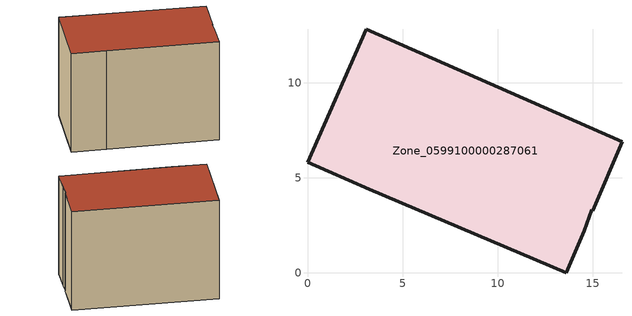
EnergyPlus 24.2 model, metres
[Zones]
Zone_0599100000287061
 floor ground (C_G): 14.54,2.23 13.59,0 3.26,4.41 0,5.82 3.08,12.82 16.53,6.89 14.99,3.28 14.93,3.31 z0
 wall outside (C_F): 14.93,3.31 14.99,3.28 16.53,6.89 3.08,12.82 0,5.82 3.26,4.41 13.59,0 14.54,2.23 14.93,3.31 z0:11.04
 roof outside (C_R): 13.59,0 14.54,2.23 14.93,3.31 14.99,3.28 16.53,6.89 3.08,12.82 0,5.82 3.26,4.41 z11.04
[BUILDING]
Pand.0599100000287061: North Axis=0; Terrain=City; Loads Convergence Tolerance Value=0.04; Temperature Convergence Tolerance Value=0.4; Solar Distribution=FullExterior; Maximum Number of Warmup Days=25; Minimum Number of Warmup Days=1
[Site:Location]
Rotterdam.The.Hague.AP_ZH_NLD Design_Conditions: Latitude=51.96; Longitude=4.45; Time Zone=1; Elevation=-4.5
[SITE:GROUNDTEMPERATURE:BUILDINGSURFACE]
18, 18, 18, 18, 18, 18, 18, 18, 18, 18, 18, 18
[MATERIAL] Thermal Absorptance=0.9; Solar Absorptance=0.7; Visible Absorptance=0.7
Name | Roughness | Thickness | Conductivity | Density | Specific Heat
G.TI.1946 | MediumSmooth | 0.15 | 1 | 540 | 1210
F.TI.1946 | Rough | 0.3 | 0.857143 | 1920 | 840
R.TI.1946 | MediumRough | 0.2 | 0.1 | 1500 | 1000
[CONSTRUCTION]
C_G: G.TI.1946
C_F: F.TI.1946
C_R: R.TI.1946
[ZONE]
Zone_0599100000287061: Type=1; Multiplier=1; Ceiling Height=Autocalculate; Volume=Autocalculate; Floor Area=autocalculate; Part of Total Floor Area=Yes
[ZONEINFILTRATION:DESIGNFLOWRATE]
Infil_Zone_0599100000287061: Zone or ZoneList or Space or SpaceList=Zone_0599100000287061; Schedule=AlwaysOn; Design Flow Rate Calculation Method=Flow/Area; Flow Rate per Floor Area=0.003; Constant Term Coefficient=1; Temperature Term Coefficient=0; Velocity Term Coefficient=0; Velocity Squared Term Coefficient=0
[HVACTEMPLATE:ZONE:IDEALLOADSAIRSYSTEM]
Zone_0599100000287061: Maximum Heating Supply Air Temperature=50; Minimum Cooling Supply Air Temperature=13; Maximum Heating Supply Air Humidity Ratio=0.0156; Minimum Cooling Supply Air Humidity Ratio=0.0077; Heating Limit=NoLimit; Cooling Limit=NoLimit; Dehumidification Control Type=ConstantSensibleHeatRatio; Cooling Sensible Heat Ratio=0.7; Dehumidification Setpoint=60; Humidification Control Type=None; Humidification Setpoint=30; Outdoor Air Method=None; Outdoor Air Flow Rate per Person=0.00944; Outdoor Air Flow Rate per Zone Floor Area=0; Outdoor Air Flow Rate per Zone=0; Demand Controlled Ventilation Type=None; Outdoor Air Economizer Type=NoEconomizer; Heat Recovery Type=None; Sensible Heat Recovery Effectiveness=0.7; Latent Heat Recovery Effectiveness=0.65
[ZONECONTROL:THERMOSTAT]
ThermostatControl_Zone_0599100000287061: Zone or ZoneList=Zone_0599100000287061; Control Type Schedule=DualSetpointControlType; Control 1=Thermostat_Zone_0599100000287061; Temperature Difference Between Cutout And Setpoint=0
[THERMOSTATSETPOINT:DUALSETPOINT]
Thermostat_Zone_0599100000287061: Heating Setpoint Temperature Schedule=HeatingSetpoint_Zone_0599100000287061; Cooling Setpoint Temperature Schedule=CoolingSetpoint_Zone_0599100000287061
[SCHEDULE:COMPACT]
HeatingSetpoint_Zone_0599100000287061: Through: 12/31, For: AllDays, Until: 24:00, 21
CoolingSetpoint_Zone_0599100000287061: Through: 12/31, For: AllDays, Until: 24:00, 24
DualSetpointControlType: Through: 12/31, For: AllDays, Until: 24:00, 4
AlwaysOn: Through: 12/31, For: AllDays, Until: 24:00, 1
